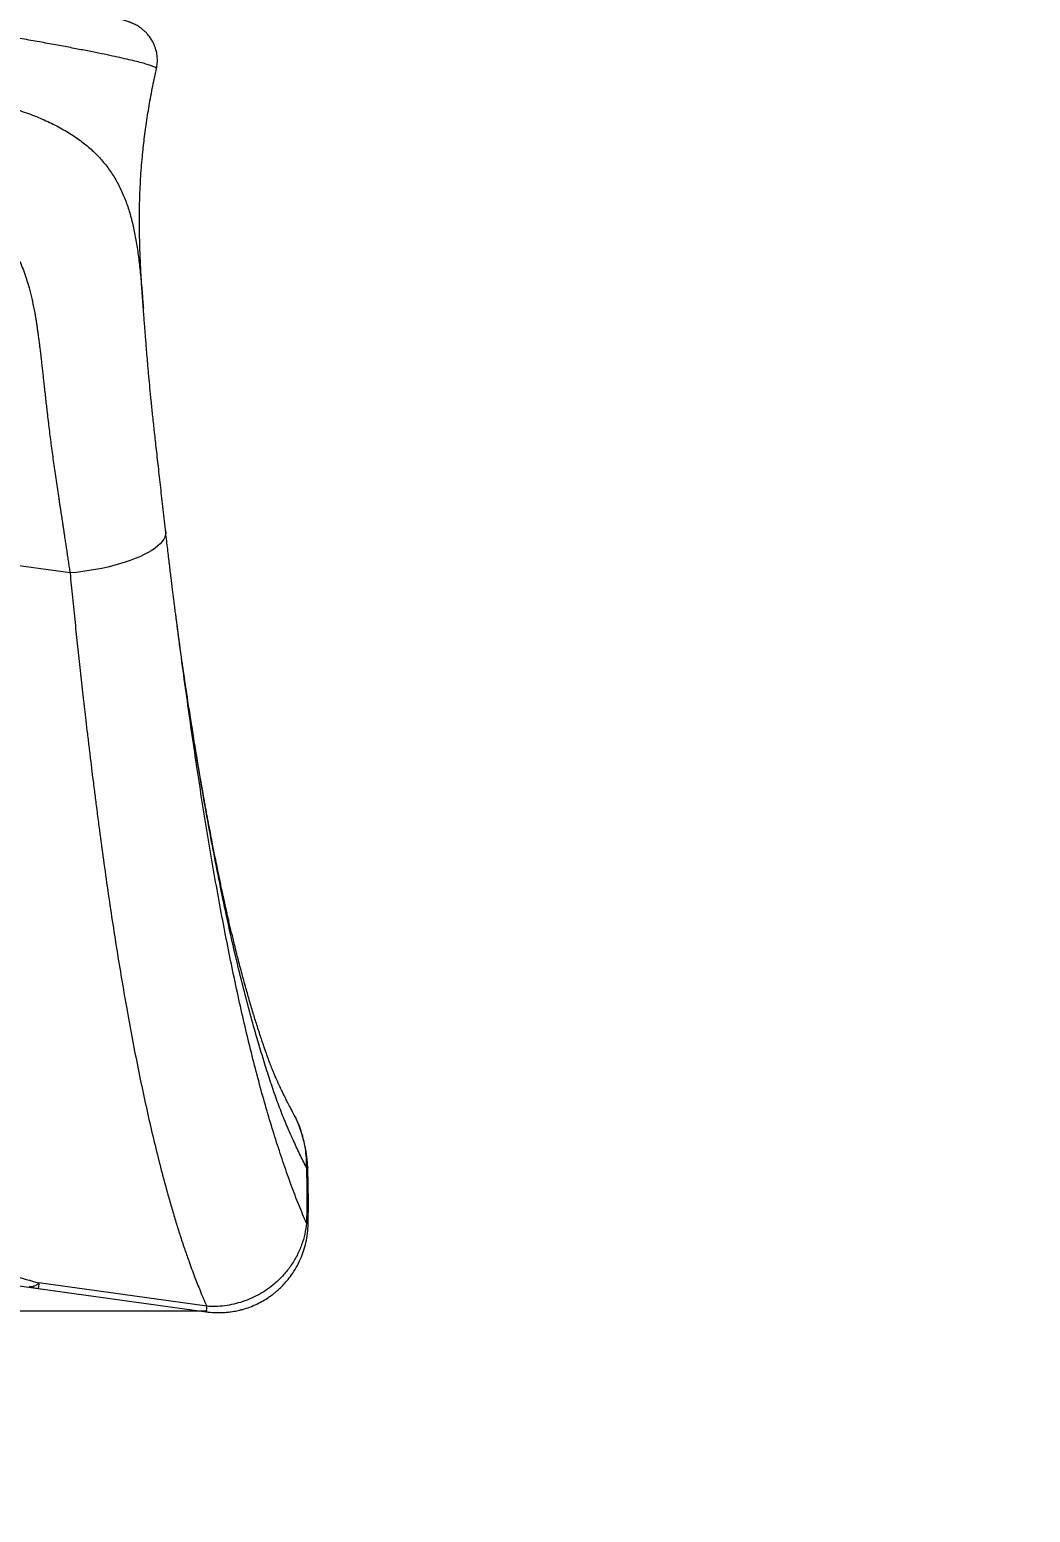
# Model space of a CAD drawing. Header units: millimetres. Extents: x -5873 to 5805, y -5301 to 4302.
# Drawn here: x -253 to 512, y -1739 to -605 of the extents above; entities that cross this region are included whole.
import ezdxf

# ---------------------------------------------------------------- set-up
doc = ezdxf.new("R2010")
doc.units = ezdxf.units.MM
for name, color, linetype in [('DIKOM_ОБЪЕКТ', 7, 'Continuous'), ('DIKOM_РАЗМЕР_ЗОНА', 7, 'Continuous'), ('DIKOM_РАЗМЕР_ОБЪЕКТА', 7, 'Continuous')]:
    doc.layers.add(name, color=color, linetype=linetype)
doc.styles.add('style1', font='arial.ttf', dxfattribs={"width": 0.8})
doc.dimstyles.new('1-50', dxfattribs={"dimtxt": 300, "dimasz": 200, "dimexe": 100, "dimexo": 0, "dimgap": 100, "dimtad": 1, "dimtxsty": 'style1', "dimcen": 200, "dimclrd": 7, "dimclre": 7, "dimclrt": 7, "dimadec": 1, "dimazin": 2, "dimtfac": 1, "dimtmove": 0, "dimatfit": 2, "dimfxl": 0, "dimlwd": 25, "dimlwe": 18, "dimarcsym": 0})

# ---------------------------------------------------------------- blocks, each defined once
blk = doc.blocks.new('*D9')
at = {"layer": 'Defpoints', "color": 0, "transparency": 16777216}
for p in [(1338.1, 2802.4), (-4589, -1585.5), (-117.5, -1585.5)]:
    blk.add_point(p, dxfattribs=at)
at = {"layer": 'DIKOM_РАЗМЕР_ОБЪЕКТА', "color": 7, "lineweight": 18, "transparency": 16777216}
for p, q in [((1338.1, 2802.4), (-4689, 2802.4)), ((-117.5, -1585.5), (-4689, -1585.5))]:
    blk.add_line(p, q, dxfattribs=at)
at = {"layer": 'DIKOM_РАЗМЕР_ОБЪЕКТА', "color": 7, "lineweight": 25, "transparency": 16777216}
blk.add_line((-4589, 2602.4), (-4589, -1385.5), dxfattribs=at)
at = {"layer": 'DIKOM_РАЗМЕР_ОБЪЕКТА', "color": 7, "transparency": 16777216}
for points in [[(-4622.3, 2602.4), (-4555.6, 2602.4), (-4589, 2802.4)], [(-4622.3, -1385.5), (-4555.6, -1385.5), (-4589, -1585.5)]]:
    blk.add_solid(points, dxfattribs=at)
at = {"layer": 'DIKOM_РАЗМЕР_ОБЪЕКТА', "color": 7, "transparency": 16777216, "insert": (-4842.1, 461), "char_height": 300, "attachment_point": 5, "rotation": 90, "style": 'style1'}
blk.add_mtext('4400', dxfattribs=at)
blk = doc.blocks.new('*D10')
at = {"layer": 'Defpoints', "color": 0, "transparency": 16777216}
for p in [(4304.5, 1053.4), (-1538.6, -1332.4), (4304.5, -4224.8)]:
    blk.add_point(p, dxfattribs=at)
at = {"layer": 'DIKOM_РАЗМЕР_ОБЪЕКТА', "color": 7, "lineweight": 18, "transparency": 16777216}
for p, q in [((4304.5, 1053.4), (4304.5, -4324.8)), ((-1538.6, -1332.4), (-1538.6, -4324.8))]:
    blk.add_line(p, q, dxfattribs=at)
at = {"layer": 'DIKOM_РАЗМЕР_ОБЪЕКТА', "color": 7, "lineweight": 25, "transparency": 16777216}
blk.add_line((-1338.6, -4224.8), (4104.5, -4224.8), dxfattribs=at)
at = {"layer": 'DIKOM_РАЗМЕР_ОБЪЕКТА', "color": 7, "transparency": 16777216}
for points in [[(-1338.6, -4191.5), (-1338.6, -4258.2), (-1538.6, -4224.8)], [(4104.5, -4191.5), (4104.5, -4258.2), (4304.5, -4224.8)]]:
    blk.add_solid(points, dxfattribs=at)
at = {"layer": 'DIKOM_РАЗМЕР_ОБЪЕКТА', "color": 7, "transparency": 16777216, "insert": (1679.3, -3971.7), "char_height": 300, "attachment_point": 5, "style": 'style1'}
blk.add_mtext('5850', dxfattribs=at)
blk = doc.blocks.new('*D11')
at = {"layer": 'Defpoints', "color": 0, "transparency": 16777216}
for p in [(-510, 4302.4), (-5422.9, -3651.6), (284.8, -3651.6)]:
    blk.add_point(p, dxfattribs=at)
at = {"layer": 'DIKOM_РАЗМЕР_ЗОНА', "color": 7, "lineweight": 18, "transparency": 16777216}
for p, q in [((-510, 4302.4), (-5522.9, 4302.4)), ((284.8, -3651.6), (-5522.9, -3651.6))]:
    blk.add_line(p, q, dxfattribs=at)
at = {"layer": 'DIKOM_РАЗМЕР_ЗОНА', "color": 7, "lineweight": 25, "transparency": 16777216}
blk.add_line((-5422.9, 4102.4), (-5422.9, -3451.6), dxfattribs=at)
at = {"layer": 'DIKOM_РАЗМЕР_ЗОНА', "color": 7, "transparency": 16777216}
for points in [[(-5456.2, 4102.4), (-5389.6, 4102.4), (-5422.9, 4302.4)], [(-5456.2, -3451.6), (-5389.6, -3451.6), (-5422.9, -3651.6)]]:
    blk.add_solid(points, dxfattribs=at)
at = {"layer": 'DIKOM_РАЗМЕР_ЗОНА', "color": 7, "transparency": 16777216, "insert": (-5676.1, -474.5), "char_height": 300, "attachment_point": 5, "rotation": 90, "style": 'style1'}
blk.add_mtext('7950', dxfattribs=at)
blk = doc.blocks.new('*D12')
at = {"layer": 'Defpoints', "color": 0, "transparency": 16777216}
for p in [(5804.5, -760.3), (-3959, -1765.3), (5804.5, -5201.3)]:
    blk.add_point(p, dxfattribs=at)
at = {"layer": 'DIKOM_РАЗМЕР_ЗОНА', "color": 7, "lineweight": 18, "transparency": 16777216}
for p, q in [((5804.5, -760.3), (5804.5, -5301.3)), ((-3959, -1765.3), (-3959, -5301.3))]:
    blk.add_line(p, q, dxfattribs=at)
at = {"layer": 'DIKOM_РАЗМЕР_ЗОНА', "color": 7, "lineweight": 25, "transparency": 16777216}
blk.add_line((-3759, -5201.3), (5604.5, -5201.3), dxfattribs=at)
at = {"layer": 'DIKOM_РАЗМЕР_ЗОНА', "color": 7, "transparency": 16777216}
for points in [[(-3759, -5168), (-3759, -5234.6), (-3959, -5201.3)], [(5604.5, -5168), (5604.5, -5234.6), (5804.5, -5201.3)]]:
    blk.add_solid(points, dxfattribs=at)
at = {"layer": 'DIKOM_РАЗМЕР_ЗОНА', "color": 7, "transparency": 16777216, "insert": (1709.9, -4948.1), "char_height": 300, "attachment_point": 5, "style": 'style1'}
blk.add_mtext('9800', dxfattribs=at)

msp = doc.modelspace()

# ---------------------------------------------------------------- linework, layer by layer
at = {"layer": 'DIKOM_ОБЪЕКТ', "color": 7, "linetype": 'Continuous', "lineweight": 15}
for p, q in [((-156.264, -635.138), (-156.26, -635.134)), ((-166.201, -818.239), (-166.232, -817.835)), ((-149.295, -988.316), (-149.094, -989.781)), ((-222.292, -1020.749), (-274.424, -1013.499)), ((-140.202, -1061.792), (-140.277, -1061.207)), ((-1479.622, -1396.624), (-118.202, -1585.937)), ((-41.533, -1475.413), (-41.531, -1475.455)), ((-117.726, -1581.741), (-246.11, -1563.888)), ((-246.586, -1568.084), (-118.202, -1585.937))]:
    msp.add_line(p, q, dxfattribs=at)
at = {"layer": 'DIKOM_ОБЪЕКТ', "color": 7, "linetype": 'Continuous', "lineweight": 15, "flags": 128}
for points in [[(-149.094, -989.781), (-149.09, -989.932), (-149.235, -991.585), (-149.727, -993.267), (-150.566, -994.969), (-151.745, -996.682), (-153.261, -998.398), (-155.104, -1000.108), (-157.266, -1001.804), (-159.736, -1003.478), (-162.501, -1005.12), (-165.548, -1006.723), (-168.861, -1008.278), (-172.424, -1009.778), (-176.219, -1011.215), (-180.227, -1012.582), (-184.428, -1013.872), (-188.8, -1015.08), (-193.322, -1016.197), (-197.971, -1017.22), (-202.724, -1018.143), (-207.557, -1018.961), (-212.445, -1019.67), (-217.365, -1020.267), (-222.292, -1020.749)], [(-40.147, -1518.518), (-40.026, -1518.466), (-40.109, -1518.37), (-40.56, -1518.266), (-41.374, -1518.154)]]:
    msp.add_lwpolyline(points, dxfattribs=at)
at = {"layer": 'DIKOM_ОБЪЕКТ', "color": 7, "linetype": 'Continuous', "lineweight": 15}
for centre, radius, start, end in [((-188.208, -1572.583), 58.551, 171.459791, 175.593007), ((-59.487, -1590.478), 58.89, 171.468189, 175.57745)]:
    msp.add_arc(centre, radius, start, end, dxfattribs=at)
for points, knots in [([(-156.203, -635.142), (-155.948, -633.72), (-155.452, -630.944), (-155.456, -626.842), (-155.983, -622.547), (-157.143, -618.374), (-158.838, -614.587), (-160.625, -611.618), (-162.477, -609.158), (-164.404, -607.055), (-166.519, -605.129), (-168.407, -603.69), (-170.196, -602.511), (-171.804, -601.583), (-173.123, -600.906), (-174.08, -600.454), (-174.884, -600.096), (-175.709, -599.749), (-176.565, -599.409), (-177.666, -598.997), (-178.981, -598.54), (-180.521, -598.046), (-182.219, -597.539), (-183.997, -597.041), (-185.823, -596.559), (-187.658, -596.094), (-189.663, -595.606), (-191.864, -595.09), (-194.336, -594.529), (-197.117, -593.917), (-200.313, -593.234), (-203.982, -592.472), (-208.255, -591.608), (-213.212, -590.631), (-218.89, -589.539), (-225.116, -588.37), (-231.748, -587.15), (-238.718, -585.893), (-246.02, -584.599), (-253.64, -583.271), (-261.855, -581.862), (-270.644, -580.379), (-279.83, -578.856), (-288.939, -577.36), (-297.146, -576.021), (-304.383, -574.845), (-310.635, -573.829), (-316.538, -572.871), (-322.627, -571.88), (-329.266, -570.8), (-336.778, -569.59), (-345.022, -568.273), (-354.044, -566.842), (-363.878, -565.295), (-374.533, -563.63), (-385.923, -561.863), (-400.069, -559.684), (-416.868, -557.115), (-436.29, -554.173), (-455.942, -551.22), (-475.94, -548.24), (-496.352, -545.221), (-517.182, -542.164), (-538.278, -539.091), (-559.553, -536.015), (-580.862, -532.955), (-602.199, -529.913), (-623.559, -526.888), (-645.072, -523.862), (-667.683, -520.704), (-691.289, -517.432), (-715.769, -514.065), (-740.067, -510.75), (-764.184, -507.486), (-788.12, -504.274), (-811.806, -501.124), (-835.119, -498.051), (-856.429, -495.268), (-875.786, -492.763), (-893.324, -490.512), (-910.661, -488.306), (-927.93, -486.128), (-942.987, -484.249), (-955.89, -482.652), (-966.658, -481.33), (-977.338, -480.028), (-987.898, -478.752), (-998.168, -477.522), (-1007.873, -476.37), (-1016.776, -475.32), (-1024.431, -474.423), (-1030.977, -473.66), (-1036.536, -473.016), (-1041.576, -472.435), (-1046.203, -471.903), (-1050.714, -471.389), (-1055.754, -470.821), (-1061.498, -470.183), (-1067.948, -469.477), (-1074.776, -468.741), (-1082.406, -467.934), (-1090.604, -467.087), (-1098.995, -466.245), (-1106.869, -465.483), (-1114.133, -464.807), (-1120.805, -464.216), (-1126.812, -463.714), (-1132.2, -463.295), (-1136.936, -462.958), (-1141.078, -462.695), (-1144.225, -462.524), (-1146.578, -462.416), (-1148.309, -462.348), (-1149.872, -462.298), (-1151.35, -462.262), (-1152.97, -462.237), (-1154.789, -462.235), (-1156.703, -462.267), (-1158.525, -462.344), (-1160.267, -462.473), (-1161.747, -462.628), (-1163.185, -462.829), (-1164.46, -463.054), (-1165.566, -463.288), (-1166.549, -463.525), (-1167.775, -463.861), (-1169.361, -464.369), (-1171.094, -465.041), (-1172.773, -465.813), (-1174.218, -466.573), (-1175.635, -467.421), (-1176.987, -468.321), (-1178.65, -469.569), (-1180.674, -471.348), (-1182.978, -473.82), (-1185.11, -476.758), (-1186.915, -480.025), (-1188.302, -483.451), (-1189.342, -487.248), (-1189.605, -489.911), (-1189.739, -491.272)], [0, 0, 0, 0, 0.00284369, 0.00555098, 0.00807396, 0.01143158, 0.01421505, 0.01659461, 0.01898529, 0.02141795, 0.02384975, 0.02702261, 0.02993495, 0.03245583, 0.03487018, 0.03683956, 0.03886185, 0.04111096, 0.04358817, 0.04629461, 0.05101276, 0.05587369, 0.06047017, 0.06621624, 0.07152859, 0.07671228, 0.08184519, 0.08788648, 0.09391286, 0.10036852, 0.10731658, 0.11475683, 0.12269077, 0.13154664, 0.14095461, 0.1505933, 0.16016668, 0.16968474, 0.17915704, 0.18859331, 0.19795673, 0.20830924, 0.21844613, 0.22788826, 0.23656935, 0.24286111, 0.24868936, 0.25405546, 0.25895997, 0.26489825, 0.27130949, 0.2782351, 0.28568215, 0.29366041, 0.30213945, 0.31108754, 0.32028599, 0.33455684, 0.34862419, 0.36251722, 0.37626368, 0.39016516, 0.40411588, 0.4180038, 0.43182758, 0.44561561, 0.45914876, 0.47269695, 0.48628617, 0.49994383, 0.51548546, 0.5309464, 0.54636717, 0.56178627, 0.5772425, 0.59277507, 0.60829154, 0.62372267, 0.63603342, 0.64833478, 0.6606786, 0.67332284, 0.68633979, 0.69467761, 0.70315374, 0.71172358, 0.72039096, 0.72915743, 0.73762105, 0.74552316, 0.75286951, 0.75858934, 0.76392455, 0.76887606, 0.77344405, 0.77790802, 0.7828094, 0.78917007, 0.7961702, 0.80381369, 0.812058, 0.82264137, 0.83351781, 0.84423626, 0.85481063, 0.86525383, 0.87557772, 0.8853313, 0.89498564, 0.90415963, 0.91261575, 0.91754552, 0.92218143, 0.92652609, 0.93065716, 0.9351549, 0.94046079, 0.94632148, 0.95246406, 0.9561103, 0.959782, 0.96322554, 0.96609406, 0.96820155, 0.96983554, 0.97131191, 0.97318857, 0.97549239, 0.97715533, 0.97890268, 0.98008196, 0.98128219, 0.98272645, 0.98461338, 0.98694168, 0.98969386, 0.99201494, 0.99452892, 0.99720338, 1, 1, 1, 1]), ([(-156.26, -635.134), (-156.236, -635.113), (-155.995, -634.9), (-156.613, -634.355), (-158.117, -633.507), (-160.656, -632.536), (-164.154, -631.433), (-168.645, -630.194), (-174.102, -628.825), (-180.489, -627.332), (-187.783, -625.719), (-195.98, -623.989), (-205.078, -622.144), (-215.08, -620.182), (-225.991, -618.104), (-237.786, -615.917), (-250.405, -613.629), (-263.782, -611.254), (-277.889, -608.796), (-292.72, -606.254), (-308.278, -603.629), (-324.562, -600.921), (-341.572, -598.13), (-359.242, -595.266), (-377.486, -592.345), (-396.219, -589.379), (-415.424, -586.371), (-435.099, -583.321), (-455.244, -580.231), (-475.862, -577.098), (-496.931, -573.928), (-518.354, -570.734), (-540.025, -567.534), (-561.864, -564.338), (-583.865, -561.147), (-606.03, -557.962), (-628.357, -554.783), (-650.849, -551.61), (-673.455, -548.451), (-696.074, -545.321), (-718.599, -542.233), (-740.98, -539.195), (-763.218, -536.206), (-785.31, -533.265), (-807.253, -530.374), (-828.968, -527.542), (-850.355, -524.782), (-871.324, -522.106), (-891.856, -519.515), (-911.956, -517.009), (-931.622, -514.588), (-950.853, -512.252), (-969.63, -510.003), (-987.864, -507.853), (-1005.468, -505.81), (-1022.372, -503.884), (-1038.576, -502.073), (-1054.086, -500.378), (-1068.897, -498.797), (-1083.008, -497.334), (-1096.386, -495.99), (-1108.96, -494.775), (-1120.671, -493.693), (-1131.487, -492.747), (-1141.418, -491.935), (-1150.465, -491.257), (-1158.625, -490.714), (-1165.891, -490.304), (-1172.236, -490.029), (-1177.625, -489.889), (-1182.038, -489.888), (-1185.461, -490.026), (-1187.938, -490.299), (-1189.303, -490.714), (-1189.853, -491.047), (-1189.724, -491.264), (-1189.718, -491.275)], [0, 0, 0, 0, 0.00167173, 0.0168377, 0.03062695, 0.04443842, 0.05829792, 0.07223195, 0.08616562, 0.10002176, 0.11383067, 0.12761782, 0.14140794, 0.15522717, 0.1691019, 0.1830538, 0.19696872, 0.21081327, 0.22461473, 0.23839927, 0.25219287, 0.26602158, 0.27991222, 0.29386848, 0.30776233, 0.32159321, 0.33538823, 0.34917333, 0.36297413, 0.37681655, 0.39072807, 0.40467994, 0.41855573, 0.4323752, 0.44616574, 0.45995296, 0.47376258, 0.48762105, 0.50155582, 0.51549936, 0.52938026, 0.54322537, 0.55706146, 0.57091421, 0.58481012, 0.59876736, 0.61267494, 0.62651479, 0.64031393, 0.65409836, 0.66789404, 0.68172694, 0.69562356, 0.70957948, 0.72346788, 0.73729544, 0.75108885, 0.76487428, 0.77867762, 0.79252517, 0.80644406, 0.82039293, 0.8342643, 0.84808157, 0.86187108, 0.87565887, 0.88947101, 0.90333259, 0.9172696, 0.93119723, 0.94505232, 0.95886119, 0.97264963, 0.98644303, 0.999339, 1, 1, 1, 1]), ([(-166.238, -818.039), (-166.389, -816.131), (-166.909, -809.545), (-167.667, -798.003), (-168.468, -783.226), (-169.031, -767.85), (-169.271, -752.002), (-169.073, -735.765), (-168.363, -719.178), (-167.161, -703.376), (-165.543, -688.364), (-163.598, -674.109), (-161.153, -659.415), (-158.666, -646.362), (-156.852, -638.255), (-156.159, -635.161)], [0, 0, 0, 0, 0.03213891, 0.11097276, 0.19332478, 0.27847152, 0.36556869, 0.453861, 0.54338898, 0.63461488, 0.70931985, 0.78611654, 0.86566327, 0.94873983, 1, 1, 1, 1]), ([(-329.557, -651.174), (-323.985, -652.081), (-312.874, -653.891), (-297.239, -657.014), (-282.437, -660.475), (-268.535, -664.341), (-255.519, -668.645), (-243.412, -673.428), (-232.286, -678.698), (-222.193, -684.456), (-213.151, -690.691), (-205.12, -697.424), (-198.052, -704.673), (-191.901, -712.469), (-186.628, -720.815), (-182.189, -729.685), (-178.516, -739.051), (-175.514, -748.904), (-173.079, -759.301), (-171.116, -770.304), (-169.521, -781.924), (-168.201, -794.215), (-167.13, -806.254), (-166.492, -814.552), (-166.208, -818.239)], [0, 0, 0, 0, 0.04812387, 0.09596952, 0.14364362, 0.19125653, 0.23891889, 0.28674405, 0.33469556, 0.38220295, 0.42928799, 0.47604455, 0.52256689, 0.56892465, 0.61518335, 0.66094416, 0.70599962, 0.75041983, 0.79429486, 0.83772057, 0.88076691, 0.92350727, 0.96600106, 1, 1, 1, 1]), ([(-386.26, -714.63), (-381.726, -715.369), (-372.699, -716.841), (-359.826, -719.382), (-347.551, -722.202), (-335.863, -725.384), (-324.832, -728.953), (-314.482, -732.964), (-304.881, -737.439), (-296.082, -742.403), (-288.083, -747.896), (-280.936, -753.903), (-274.563, -760.504), (-269.599, -766.883), (-265.723, -772.884), (-262.717, -778.303), (-260.028, -783.973), (-257.631, -789.889), (-255.498, -796.049), (-253.445, -802.997), (-251.513, -810.791), (-249.724, -819.482), (-248.497, -826.575), (-247.677, -831.826), (-247.209, -834.978), (-246.761, -838.145), (-246.312, -841.439), (-245.872, -844.815), (-245.429, -848.337), (-244.949, -852.275), (-244.468, -856.365), (-243.972, -860.7), (-243.517, -864.736), (-243.055, -868.909), (-242.597, -873.065), (-242.104, -877.553), (-241.565, -882.442), (-240.99, -887.624), (-240.402, -892.85), (-239.519, -900.534), (-238.307, -910.691), (-236.673, -923.564), (-234.898, -936.649), (-232.977, -950.016), (-231.47, -960.063), (-230.474, -966.621), (-230.019, -969.613), (-229.572, -972.546), (-229.125, -975.468), (-228.702, -978.246), (-228.32, -980.758), (-227.963, -983.106), (-227.587, -985.6), (-227.174, -988.348), (-226.77, -991.049), (-226.417, -993.416), (-225.991, -996.283), (-225.481, -999.713), (-224.856, -1003.912), (-224.222, -1008.145), (-223.574, -1012.427), (-222.932, -1016.622), (-222.503, -1019.387), (-222.292, -1020.749)], [0, 0, 0, 0, 0.03147254, 0.06265666, 0.09392187, 0.12491288, 0.15635974, 0.18760204, 0.21882192, 0.25022741, 0.2812308, 0.31247561, 0.34330585, 0.37475099, 0.39556628, 0.41648727, 0.43760921, 0.45826979, 0.47902288, 0.50002525, 0.52584556, 0.55163329, 0.57741266, 0.58640065, 0.5952696, 0.60325858, 0.61204397, 0.6216261, 0.62991193, 0.63951611, 0.65197028, 0.6609632, 0.67198561, 0.6818193, 0.69143356, 0.70198634, 0.71383499, 0.72587501, 0.73801863, 0.74971208, 0.77799671, 0.80557003, 0.83321595, 0.86097331, 0.88860451, 0.89446511, 0.90053005, 0.90658784, 0.91202355, 0.91797017, 0.92310769, 0.92691339, 0.93185454, 0.93781519, 0.94307475, 0.94768621, 0.95164984, 0.95979871, 0.96762449, 0.97596794, 0.98422357, 0.99223413, 1, 1, 1, 1]), ([(-149.094, -989.782), (-149.765, -983.863), (-151.084, -972.23), (-152.898, -955.45), (-154.665, -939.666), (-156.318, -925.079), (-157.792, -911.844), (-159.077, -899.886), (-160.184, -889.103), (-161.139, -879.336), (-161.965, -870.47), (-162.678, -862.459), (-163.293, -855.263), (-163.82, -848.894), (-164.269, -843.313), (-164.653, -838.453), (-165.008, -833.894), (-165.375, -829.09), (-165.776, -823.808), (-166.057, -820.123), (-166.201, -818.239)], [0, 0, 0, 0, 0.09339723, 0.18356734, 0.2698568, 0.350348, 0.42500428, 0.49297166, 0.55596681, 0.61422087, 0.66788133, 0.71788533, 0.76325805, 0.80400627, 0.8401161, 0.87156128, 0.89899959, 0.92942285, 0.96391669, 1, 1, 1, 1]), ([(-140.243, -1061.585), (-140.301, -1061.144), (-140.444, -1060.054), (-140.736, -1057.834), (-141.127, -1054.841), (-141.625, -1051.005), (-142.226, -1046.339), (-142.985, -1040.375), (-143.915, -1032.973), (-145.026, -1023.99), (-146.272, -1013.743), (-147.648, -1002.22), (-148.597, -994.063), (-149.094, -989.782)], [0, 0, 0, 0, 0.02250172, 0.0557046, 0.09984355, 0.15502308, 0.22131149, 0.29875406, 0.40646886, 0.53036781, 0.67053058, 0.82704097, 1, 1, 1, 1]), ([(-222.292, -1020.749), (-221.683, -1026.925), (-220.431, -1039.626), (-218.511, -1058.355), (-216.537, -1077.085), (-214.523, -1095.653), (-212.504, -1113.761), (-210.76, -1128.987), (-209.303, -1141.467), (-208.066, -1151.898), (-206.808, -1162.347), (-205.585, -1172.355), (-204.553, -1180.675), (-203.702, -1187.46), (-202.995, -1193.04), (-202.246, -1198.905), (-201.45, -1205.073), (-200.628, -1211.379), (-199.081, -1223.107), (-196.713, -1240.598), (-193.45, -1263.639), (-190.032, -1286.661), (-186.513, -1309.221), (-182.895, -1331.271), (-179.07, -1353.411), (-175.031, -1375.516), (-170.774, -1397.457), (-166.412, -1418.591), (-161.927, -1438.986), (-157.3, -1458.698), (-152.475, -1477.902), (-148.159, -1493.902), (-144.402, -1507.026), (-141.329, -1517.281), (-138.125, -1527.468), (-134.874, -1537.296), (-131.894, -1545.863), (-129.276, -1553.085), (-127.082, -1558.927), (-124.919, -1564.504), (-122.734, -1569.954), (-120.324, -1575.775), (-118.618, -1579.693), (-117.726, -1581.741)], [0, 0, 0, 0, 0.0252732, 0.05196664, 0.07738683, 0.1032823, 0.12999064, 0.15420105, 0.16850405, 0.18385719, 0.19950166, 0.21418321, 0.22789504, 0.23634766, 0.24438441, 0.2528262, 0.26265782, 0.27217287, 0.28137192, 0.31599706, 0.35261001, 0.38938187, 0.42620613, 0.46305343, 0.49992362, 0.54003496, 0.57991788, 0.61957194, 0.65911744, 0.69888809, 0.73889623, 0.78006893, 0.80409217, 0.82842992, 0.85206147, 0.87774233, 0.90177469, 0.9181621, 0.93506545, 0.94926947, 0.96456005, 0.98147014, 1, 1, 1, 1]), ([(-135.74, -1094.454), (-135.742, -1094.43), (-135.745, -1094.387), (-135.822, -1093.854), (-136.037, -1092.368), (-136.261, -1090.806), (-136.52, -1088.996), (-136.801, -1087.012), (-137.167, -1084.414), (-137.579, -1081.452), (-138.02, -1078.257), (-138.445, -1075.142), (-138.869, -1071.999), (-139.285, -1068.885), (-139.654, -1066.095), (-139.955, -1063.8), (-140.136, -1062.408), (-140.216, -1061.794)], [0, 0, 0, 0, 0.04223287, 0.07647275, 0.12109982, 0.16790487, 0.21813321, 0.28164189, 0.34454589, 0.44781916, 0.54099733, 0.62126905, 0.71505999, 0.80896697, 0.88496517, 0.94920613, 1, 1, 1, 1]), ([(-41.374, -1518.154), (-43.356, -1513.559), (-47.324, -1504.359), (-53.087, -1489.232), (-58.733, -1473.245), (-64.246, -1456.479), (-69.611, -1439.175), (-74.824, -1421.133), (-79.893, -1402.354), (-84.823, -1382.856), (-89.625, -1362.648), (-94.306, -1341.737), (-98.874, -1320.131), (-103.337, -1297.823), (-107.702, -1274.802), (-111.964, -1251.123), (-116.115, -1226.877), (-120.15, -1202.154), (-124.074, -1176.977), (-127.899, -1151.34), (-131.645, -1125.253), (-135.322, -1098.693), (-138.177, -1077.526), (-139.777, -1065.094), (-140.202, -1061.792)], [0, 0, 0, 0, 0.04695109, 0.09400143, 0.14119832, 0.18843958, 0.23547969, 0.28237354, 0.32912578, 0.37578727, 0.42240687, 0.46903221, 0.51571345, 0.56250552, 0.6094614, 0.65660289, 0.70360416, 0.750396, 0.79703341, 0.84358865, 0.89012275, 0.93664456, 0.98317079, 1, 1, 1, 1]), ([(-41.574, -1475.369), (-43.276, -1471.94), (-46.68, -1465.086), (-51.712, -1454.404), (-56.644, -1443.221), (-61.444, -1431.367), (-66.064, -1418.632), (-70.53, -1405.163), (-74.914, -1391.249), (-79.57, -1375.63), (-84.473, -1358.18), (-89.586, -1338.746), (-94.551, -1318.629), (-99.366, -1297.84), (-104.217, -1275.584), (-109.099, -1251.812), (-113.999, -1226.478), (-118.745, -1200.481), (-123.339, -1173.871), (-127.783, -1146.667), (-131.917, -1120.215), (-134.529, -1102.575), (-135.739, -1094.402)], [0, 0, 0, 0, 0.04245403, 0.08484144, 0.12714406, 0.16937059, 0.21156337, 0.25375349, 0.29591666, 0.33803947, 0.39092034, 0.44370408, 0.4963749, 0.54892371, 0.601365, 0.65979301, 0.71811648, 0.77631818, 0.83437821, 0.89228949, 0.95009618, 1, 1, 1, 1]), ([(-50.753, -1435.54), (-51.106, -1434.871), (-51.985, -1433.204), (-53.289, -1430.706), (-54.59, -1428.196), (-55.637, -1426.154), (-56.471, -1424.514), (-57.166, -1423.137), (-57.821, -1421.829), (-58.813, -1419.832), (-60.148, -1417.101), (-61.554, -1414.144), (-62.746, -1411.568), (-63.664, -1409.547), (-64.52, -1407.62), (-65.213, -1406.026), (-65.735, -1404.809), (-66.184, -1403.748), (-66.708, -1402.496), (-67.633, -1400.247), (-68.806, -1397.294), (-70.166, -1393.702), (-71.434, -1390.224), (-72.632, -1386.84), (-73.799, -1383.466), (-75, -1379.935), (-76.323, -1375.975), (-77.795, -1371.475), (-79.304, -1366.756), (-80.81, -1361.938), (-82.291, -1357.1), (-83.777, -1352.141), (-85.238, -1347.155), (-86.677, -1342.142), (-88.204, -1336.714), (-89.82, -1330.834), (-91.476, -1324.66), (-93.108, -1318.43), (-94.785, -1311.876), (-96.285, -1305.866), (-97.59, -1300.526), (-98.651, -1296.115), (-99.684, -1291.756), (-100.661, -1287.573), (-101.545, -1283.733), (-102.305, -1280.395), (-102.942, -1277.568), (-103.512, -1275.022), (-104.097, -1272.388), (-104.767, -1269.34), (-105.538, -1265.801), (-106.392, -1261.835), (-107.316, -1257.497), (-108.275, -1252.93), (-109.129, -1248.816), (-109.809, -1245.5), (-110.287, -1243.155), (-110.688, -1241.173), (-111.074, -1239.259), (-111.664, -1236.314), (-112.511, -1232.053), (-113.641, -1226.284), (-114.915, -1219.674), (-116.066, -1213.597), (-117.041, -1208.366), (-117.746, -1204.551), (-118.332, -1201.35), (-118.772, -1198.933), (-119.145, -1196.866), (-119.529, -1194.737), (-119.98, -1192.222), (-120.498, -1189.313), (-121.082, -1186.007), (-121.732, -1182.3), (-122.517, -1177.782), (-123.448, -1172.365), (-124.535, -1165.958), (-125.715, -1158.893), (-126.951, -1151.383), (-128.143, -1144.043), (-128.899, -1139.271), (-129.247, -1137.074)], [0, 0, 0, 0, 0.01017093, 0.02533791, 0.03801743, 0.04847913, 0.05672286, 0.06359419, 0.07070996, 0.07811134, 0.09670182, 0.11707546, 0.12797045, 0.13934113, 0.15006344, 0.15891842, 0.16456175, 0.16920317, 0.17557331, 0.18467419, 0.20501965, 0.22146713, 0.23782293, 0.25262319, 0.26569235, 0.27963779, 0.29517451, 0.31248603, 0.33191478, 0.34898214, 0.36632909, 0.38519833, 0.40288739, 0.41958203, 0.43785797, 0.45904905, 0.47943303, 0.49959709, 0.5203431, 0.54290118, 0.55684501, 0.5705192, 0.58392335, 0.59697842, 0.60865967, 0.61865038, 0.62694814, 0.63388626, 0.64125317, 0.65020765, 0.66066787, 0.67215689, 0.68460152, 0.69800235, 0.71116325, 0.71946994, 0.72594101, 0.73084262, 0.73604271, 0.74190191, 0.75533247, 0.77128289, 0.78926711, 0.80911026, 0.82024699, 0.8310875, 0.83945238, 0.84558655, 0.85016573, 0.85568537, 0.86218355, 0.86965989, 0.87811414, 0.88754622, 0.89795551, 0.91242703, 0.92843995, 0.9459937, 0.9650316, 0.9838954, 1, 1, 1, 1]), ([(-1350.761, -1410.28), (-1337.888, -1410.235), (-1312.287, -1410.144), (-1273.788, -1410.258), (-1235.297, -1410.606), (-1196.5, -1411.242), (-1157.39, -1412.207), (-1118.163, -1413.534), (-1078.891, -1415.251), (-1038.898, -1417.426), (-998.172, -1420.113), (-956.855, -1423.353), (-915.515, -1427.13), (-874.138, -1431.465), (-832.77, -1436.367), (-792.034, -1441.761), (-751.911, -1447.627), (-712.382, -1453.937), (-672.996, -1460.752), (-633.874, -1468.036), (-594.996, -1475.771), (-556.245, -1483.958), (-517.822, -1492.534), (-479.156, -1501.599), (-440.228, -1511.141), (-400.872, -1521.188), (-361.865, -1531.507), (-323.187, -1542.058), (-284.605, -1552.845), (-258.992, -1560.193), (-246.11, -1563.888)], [0, 0, 0, 0, 0.03562569, 0.07084685, 0.10567883, 0.14071338, 0.176181, 0.21134175, 0.24621539, 0.28140014, 0.31813868, 0.35467765, 0.39121075, 0.4278692, 0.46445171, 0.50098619, 0.5360817, 0.57122319, 0.60643501, 0.64147545, 0.67630663, 0.71131689, 0.74652868, 0.78104246, 0.8173331, 0.85394924, 0.890403, 0.92651141, 0.96303788, 1, 1, 1, 1]), ([(-50.877, -1435.607), (-50.319, -1436.599), (-48.187, -1440.388), (-45.789, -1446.986), (-43.502, -1455.133), (-42.186, -1462.595), (-41.661, -1468.534), (-41.557, -1472.348), (-41.555, -1474.038), (-41.564, -1474.784), (-41.568, -1475.112), (-41.572, -1475.256), (-41.573, -1475.32), (-41.573, -1475.35), (-41.573, -1475.364), (-41.574, -1475.369)], [0, 0, 0, 0, 0.08336991, 0.31852918, 0.51018664, 0.698563, 0.86663875, 0.94121599, 0.97412683, 0.98862074, 0.99500178, 0.99780538, 0.99904277, 0.99958756, 1, 1, 1, 1]), ([(-40.448, -1475.726), (-40.458, -1475.332), (-40.49, -1474.179), (-40.615, -1472.302), (-40.797, -1470.103), (-41.028, -1467.977), (-41.296, -1465.922), (-41.598, -1463.938), (-42.178, -1460.575), (-43.155, -1456.029), (-44.678, -1450.542), (-46.298, -1445.714), (-47.928, -1441.557), (-49.413, -1438.187), (-50.335, -1436.382), (-50.719, -1435.631)], [0, 0, 0, 0, 0.02787618, 0.08177044, 0.13404019, 0.18468031, 0.23371725, 0.28116026, 0.32702513, 0.47577724, 0.61033533, 0.73099623, 0.83837543, 0.93277385, 1, 1, 1, 1]), ([(-41.574, -1475.369), (-41.567, -1475.382), (-41.553, -1475.406), (-41.54, -1475.411), (-41.533, -1475.413)], [0, 0, 0, 0, 0.50031482, 1, 1, 1, 1]), ([(-41.533, -1475.413), (-41.185, -1475.441), (-40.486, -1475.497), (-40.223, -1475.597), (-40.387, -1475.67), (-40.451, -1475.699)], [0, 0, 0, 0, 0.37603328, 0.7553992, 1, 1, 1, 1]), ([(-41.531, -1475.455), (-41.515, -1475.894), (-41.488, -1476.677), (-41.442, -1478.077), (-41.379, -1480.137), (-41.28, -1483.817), (-41.152, -1490.387), (-41.049, -1502.122), (-41.247, -1511.891), (-41.374, -1518.154)], [0, 0, 0, 0, 0.03085289, 0.05509027, 0.09837801, 0.17566185, 0.31365283, 0.56003015, 1, 1, 1, 1]), ([(-40.451, -1475.699), (-40.452, -1475.7), (-40.456, -1475.703), (-40.473, -1475.706), (-40.485, -1475.709)], [0, 0, 0, 0, 0.33719045, 1, 1, 1, 1]), ([(-40.163, -1518.522), (-40.131, -1517.122), (-40.061, -1514.103), (-39.99, -1509.243), (-39.951, -1503.721), (-39.961, -1497.536), (-40.04, -1490.689), (-40.199, -1483.339), (-40.385, -1478.273), (-40.478, -1475.708)], [0, 0, 0, 0, 0.09802913, 0.21152545, 0.34048022, 0.48490641, 0.6448125, 0.82021084, 1, 1, 1, 1]), ([(-118.202, -1585.937), (-116.189, -1586.166), (-112.453, -1586.592), (-107.247, -1586.636), (-102.944, -1586.399), (-99.575, -1586.019), (-96.968, -1585.612), (-94.744, -1585.189), (-92.517, -1584.692), (-89.155, -1583.816), (-84.726, -1582.375), (-79.504, -1580.174), (-74.643, -1577.628), (-70.784, -1575.204), (-67.848, -1573.105), (-65.726, -1571.449), (-63.815, -1569.841), (-61.753, -1567.977), (-59.224, -1565.481), (-56.121, -1562.029), (-52.65, -1557.527), (-49.069, -1551.908), (-45.992, -1545.767), (-43.536, -1539.341), (-41.746, -1532.875), (-40.481, -1525.868), (-40.261, -1521.017), (-40.148, -1518.518)], [0, 0, 0, 0, 0.05196759, 0.09648503, 0.13342236, 0.16253869, 0.18346548, 0.20113557, 0.2206425, 0.24200444, 0.290297, 0.34003518, 0.3872947, 0.43100108, 0.45688377, 0.47988875, 0.5000672, 0.52097617, 0.55124849, 0.59123151, 0.64001323, 0.69700776, 0.7620898, 0.81627577, 0.87399056, 0.9350885, 1, 1, 1, 1]), ([(-41.374, -1518.154), (-41.741, -1520.95), (-42.479, -1526.564), (-44.972, -1534.87), (-48.491, -1542.958), (-53.13, -1550.686), (-58.817, -1557.896), (-64.929, -1563.87), (-71.123, -1568.689), (-77.132, -1572.493), (-83.5, -1575.705), (-90.144, -1578.28), (-96.974, -1580.195), (-103.904, -1581.414), (-110.855, -1582.002), (-115.441, -1581.828), (-117.726, -1581.741)], [0, 0, 0, 0, 0.07943444, 0.1594772, 0.24124679, 0.32343927, 0.40665347, 0.49143571, 0.55487444, 0.61873888, 0.6832083, 0.74705778, 0.81079548, 0.87463098, 0.93753405, 1, 1, 1, 1]), ([(-246.11, -1563.888), (-246.503, -1564.232), (-247.217, -1564.856), (-248.153, -1565.511), (-249.038, -1566.04), (-249.911, -1566.451), (-250.806, -1566.731), (-251.92, -1566.928), (-252.671, -1566.782), (-253.178, -1566.683)], [0, 0, 0, 0, 0.15004485, 0.27282753, 0.36835922, 0.50612431, 0.63424906, 0.75271915, 1, 1, 1, 1]), ([(-253.179, -1566.67), (-252.643, -1566.828), (-250.837, -1567.363), (-248.624, -1567.82), (-246.944, -1568.012), (-246.579, -1568.053)], [0, 0, 0, 0, 0.24840968, 0.83702387, 1, 1, 1, 1])]:
    msp.add_open_spline(points, degree=3, knots=knots, dxfattribs=at)

# ---------------------------------------------------------------- dimensions: what is measured, and where the dimension line sits
at = {"layer": 'DIKOM_РАЗМЕР_ЗОНА'}
dim = msp.add_linear_dim(base=(-5422.889, -3651.603), p1=(-510.005, 4302.437), p2=(284.83, -3651.603), angle=90, text='7950', dimstyle='1-50', dxfattribs=at)
dim.commit()
dim.dimension.update_dxf_attribs({"geometry": '*D11', "text_midpoint": (-5422.889, -474.491), "dimtype": 160})
dim = msp.add_linear_dim(base=(5804.512, -5201.285), p1=(-3958.963, -1765.252), p2=(5804.512, -760.324), text='9800', dimstyle='1-50', dxfattribs=at)
dim.commit()
dim.dimension.update_dxf_attribs({"geometry": '*D12', "text_midpoint": (1709.935, -5201.285), "dimtype": 160})
at = {"layer": 'DIKOM_РАЗМЕР_ОБЪЕКТА'}
dim = msp.add_linear_dim(base=(-4588.973, -1585.515), p1=(1338.114, 2802.437), p2=(-117.504, -1585.515), angle=90, text='4400', dimstyle='1-50', dxfattribs=at)
dim.commit()
dim.dimension.update_dxf_attribs({"geometry": '*D9', "text_midpoint": (-4588.973, 460.978), "dimtype": 160})
dim = msp.add_linear_dim(base=(4304.512, -4224.842), p1=(-1538.592, -1332.389), p2=(4304.512, 1053.391), text='5850', dimstyle='1-50', dxfattribs=at)
dim.commit()
dim.dimension.update_dxf_attribs({"geometry": '*D10', "text_midpoint": (1679.282, -4224.842), "dimtype": 160})

doc.saveas('drawing.dxf')
